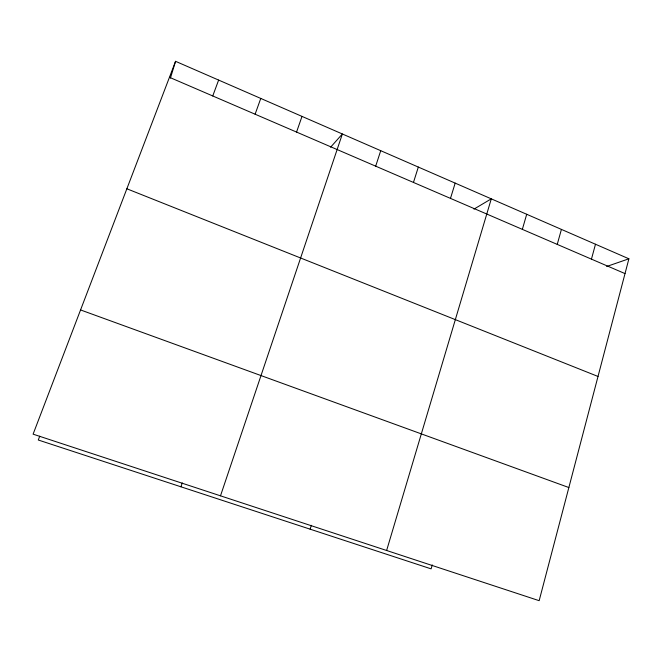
<?xml version="1.0" encoding="UTF-8"?>
<svg xmlns="http://www.w3.org/2000/svg" width="662" height="662" viewBox="0 0 662 662"><rect width="100%" height="100%" fill="white"/><g stroke="black" fill="none" stroke-linecap="round" stroke-linejoin="round"><path stroke-width="0.99" d="M628.9 258.792L539.158 600.682L33.1 434.164L175.562 61.318L628.9 258.792L606.665 266.488M591.447 259.132L595.486 244.237M557.239 244.386L561.426 229.4M432.253 564.926L431.119 568.865L38.288 440.007L39.737 436.192M522.351 229.358L526.704 214.273M386.625 550.494L491.287 198.848L473.951 209.118M170.432 78.083L175.562 61.318M450.483 198.393L455.175 183.117M310.13 529.178L311.347 525.314M413.46 182.439L418.326 167.064M375.685 166.162L380.733 150.688M220.496 495.83L342.37 133.981L330.611 147.196M296.559 132.069L302.004 116.396M180.925 486.793L182.265 482.921M255.11 114.212L260.77 98.431M212.75 95.965L218.634 80.077M80.565 309.94L568.857 487.538M126.864 188.786L598.018 376.455M169.455 77.305L625.011 273.596"/></g></svg>
